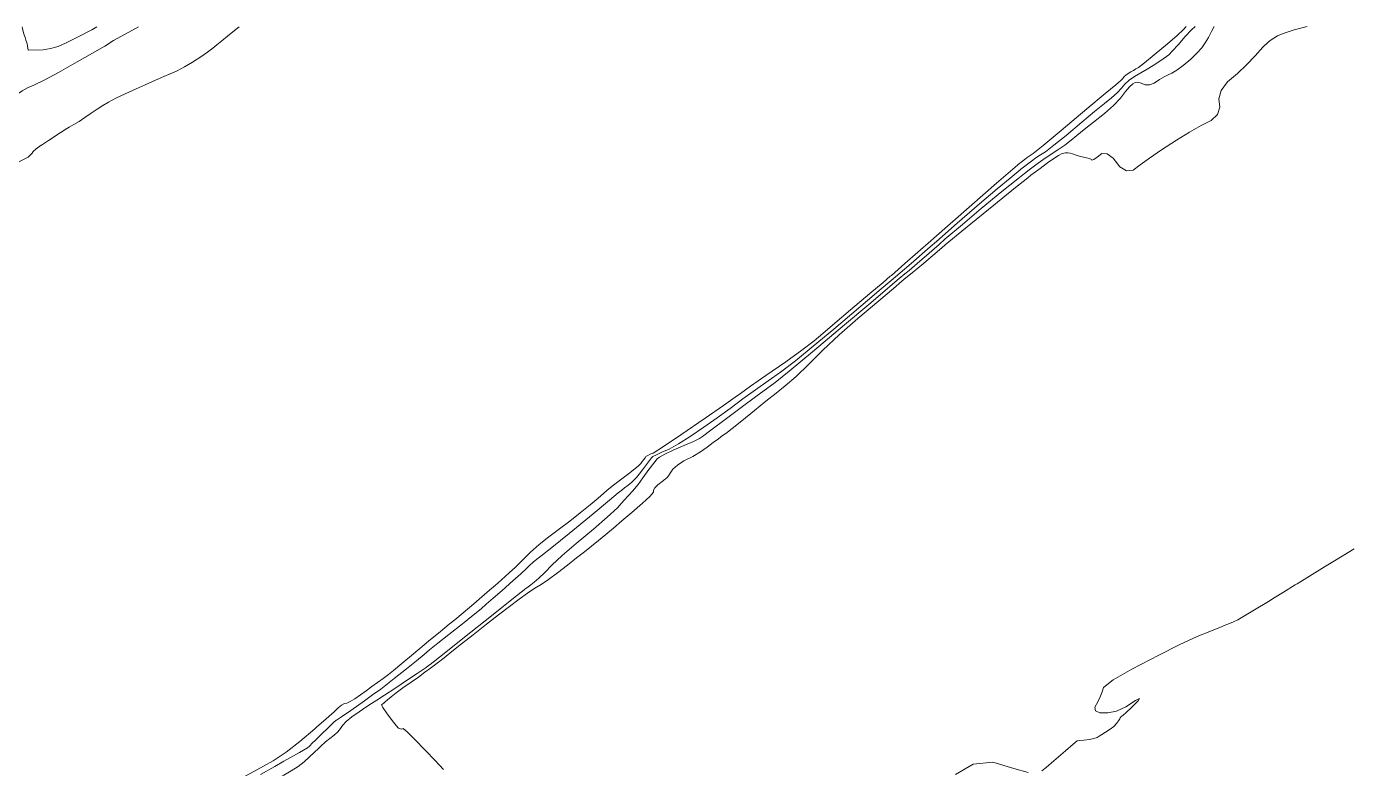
# Model space of a CAD drawing. Header units: inches. Extents: x 1337389 to 1347141, y 407035 to 414577.
# Drawn here: x 1343262 to 1344945, y 413630 to 414576 of the extents above; entities that cross this region are included whole.
import ezdxf

# ---------------------------------------------------------------- set-up
doc = ezdxf.new("R2010")
doc.units = ezdxf.units.IN
doc.header["$MEASUREMENT"] = 0
doc.layers.add('Topo', color=7, linetype='Continuous', lineweight=15, true_color=0x459900)

msp = doc.modelspace()

# ---------------------------------------------------------------- linework, layer by layer
at = {"layer": 'Topo'}
for p, q in [((1344877.9841, 413864.29, 735), (1344880.3242, 413865.743, 735)), ((1344843.6759, 413843.1589, 735), (1344851.1848, 413847.7531, 735))]:
    msp.add_line(p, q, dxfattribs=at)
for points, elevation in [([(1343250.539, 414490.0789), (1343256.367, 414494.1029), (1343263.6679, 414498.041), (1343271.191, 414501.0267), (1343284.1229, 414507.48), (1343302.466, 414517.398), (1343326.2181, 414530.7823), (1343345.833, 414541.985), (1343361.3089, 414551.008), (1343372.647, 414557.8501), (1343387.212, 414566.1118), (1343404.2325, 414575.3747)], 720), ([(1343263.939, 414545.6639), (1343263.169, 414551.3919), (1343262.6188, 414553.9711), (1343261.9021, 414556.2641), (1343261.0188, 414558.2708), (1343259.8651, 414561.6921), (1343258.4409, 414566.5268), (1343256.745, 414572.7751), (1343256.0822, 414575.312)], 725), ([(1343351.294, 414575.3523), (1343344.7481, 414571.767), (1343325.6939, 414561.7069), (1343311.3971, 414554.63), (1343301.857, 414550.535), (1343292.343, 414547.719), (1343282.857, 414546.182), (1343263.939, 414545.6639)], 725), ([(1343280.9651, 414424.8549), (1343289.6771, 414430.5641), (1343297.0571, 414435.4122), (1343302.6629, 414439.11), (1343306.4961, 414441.658), (1343311.0139, 414444.4699), (1343316.2199, 414447.546), (1343322.1122, 414450.885), (1343328.6899, 414454.978), (1343335.9549, 414459.8238), (1343343.9071, 414465.422), (1343351.5709, 414470.5561), (1343358.947, 414475.2251), (1343366.036, 414479.429), (1343375.4527, 414484.3592), (1343387.199, 414490.0158), (1343401.2731, 414496.4), (1343412.9191, 414501.6669), (1343422.1371, 414505.8159), (1343428.927, 414508.8481), (1343436.446, 414512.156), (1343444.6951, 414515.7381), (1343453.6752, 414519.5949), (1343463.1539, 414524.49), (1343473.1309, 414530.423), (1343483.6081, 414537.3941), (1343492.2569, 414543.394), (1343499.0799, 414548.4251), (1343504.075, 414552.4861), (1343510.335, 414557.5961), (1343517.8591, 414563.7539), (1343526.6492, 414570.96), (1343532.6822, 414575.4291)], 715), ([(1344739.0765, 414575.94), (1344735.669, 414572.0071), (1344727.4921, 414564.429), (1344714.9471, 414553.6691), (1344698.0349, 414539.7291), (1344685.7449, 414529.7801), (1344678.075, 414523.821), (1344675.026, 414521.8521), (1344671.849, 414519.909), (1344668.544, 414517.991), (1344665.1119, 414516.0969), (1344662.2529, 414514.0919), (1344659.969, 414511.9772), (1344658.259, 414509.7489), (1344655.8829, 414507.2942), (1344652.841, 414504.6109), (1344649.1331, 414501.699), (1344635.6732, 414490.5243), (1344612.4621, 414471.085), (1344579.4979, 414443.3818), (1344556.664, 414424.359), (1344543.96, 414414.0159), (1344541.385, 414412.3529), (1344538.9199, 414410.6869), (1344536.5661, 414409.017), (1344534.3219, 414407.3441), (1344530.5129, 414404.3271), (1344525.1389, 414399.9651), (1344524.1809, 414399.1771)], 715), ([(1344750.2546, 414575.9448), (1344745.8859, 414571.8299), (1344737.7979, 414563.2448), (1344728.6961, 414552.74), (1344721.7111, 414544.9801), (1344716.843, 414539.966), (1344714.0899, 414537.6969), (1344709.828, 414534.6171), (1344704.055, 414530.727), (1344696.7731, 414526.0252), (1344689.1851, 414521.383), (1344681.2911, 414516.8009), (1344673.0921, 414512.2789), (1344666.2652, 414507.491), (1344660.809, 414502.437), (1344656.7249, 414497.117), (1344651.05, 414491.2528), (1344643.784, 414484.8439), (1344634.9279, 414477.89), (1344622.325, 414467.623), (1344605.9742, 414454.0461), (1344585.877, 414437.156), (1344570.4289, 414424.5721), (1344559.6302, 414416.2941), (1344553.4799, 414412.322), (1344547.593, 414408.342), (1344541.9699, 414404.3529), (1344536.6111, 414400.357), (1344528.4711, 414393.9089)], 720), ([(1344532.827, 414388.5591), (1344538.8991, 414393.37), (1344547.3752, 414399.6898), (1344556.2659, 414405.9969), (1344565.5749, 414412.291), (1344575.3001, 414418.572), (1344584.194, 414424.7841), (1344592.2559, 414430.929), (1344599.4869, 414437.0061), (1344608.9758, 414444.723), (1344620.7232, 414454.08), (1344634.7279, 414465.0768), (1344646.2169, 414475.212), (1344655.191, 414484.485), (1344661.6489, 414492.8969), (1344666.9069, 414499.0309), (1344670.967, 414502.8871), (1344673.8261, 414504.464), (1344677.376, 414504.784), (1344681.6159, 414503.848), (1344686.545, 414501.6549), (1344692.0771, 414501.6549), (1344698.2131, 414503.847), (1344704.951, 414508.233), (1344710.942, 414511.7711), (1344716.187, 414514.4621), (1344720.685, 414516.3061), (1344726.9371, 414520.2322), (1344734.9429, 414526.2381), (1344744.7029, 414534.3269), (1344752.6451, 414541.8092), (1344758.7689, 414548.686), (1344763.0741, 414554.957), (1344767.284, 414561.9199), (1344771.3971, 414569.575), (1344774.4666, 414575.955)], 725), ([(1344843.455, 414555.8051), (1344846.0538, 414558.1559), (1344855.1449, 414564.1629), (1344862.3879, 414567.0153)], 730), ([(1344862.3879, 414567.0153), (1344863.8231, 414567.58), (1344876.4482, 414571.5181), (1344893.0199, 414575.9779), (1344893.1326, 414576.0053)], 730), ([(1344537.183, 414383.2099), (1344541.1881, 414386.382), (1344552.779, 414395.026), (1344562.4799, 414402.064), (1344570.2929, 414407.495), (1344576.2161, 414411.32), (1344581.142, 414413.8599), (1344585.0728, 414415.1149), (1344588.0077, 414415.084), (1344591.0589, 414414.6221), (1344594.2248, 414413.7289), (1344597.507, 414412.4041), (1344601.5701, 414411.126), (1344606.4151, 414409.8952), (1344612.042, 414408.7101), (1344615.9712, 414407.59), (1344618.2049, 414406.5359), (1344618.7409, 414405.5469), (1344621.1441, 414406.5031), (1344625.4121, 414409.4041), (1344631.5452, 414414.2499), (1344638.4487, 414413.7801), (1344646.1231, 414407.995), (1344654.569, 414396.894), (1344663.0631, 414391.7869), (1344671.6061, 414392.6729), (1344680.1979, 414399.553), (1344692.2153, 414408.2531), (1344707.658, 414418.7729), (1344726.5259, 414431.114), (1344743.3411, 414441.4529), (1344758.1041, 414449.792), (1344770.8129, 414456.1309), (1344778.784, 414463.8839), (1344782.017, 414473.0511), (1344780.511, 414483.632), (1344783.6979, 414494.3499), (1344791.5752, 414505.2021), (1344804.1449, 414516.19), (1344815.8311, 414527.246), (1344826.6319, 414538.3679), (1344836.5499, 414549.5579), (1344843.455, 414555.8051)], 730), ([(1343233.8629, 414394.073), (1343236.242, 414395.4121), (1343248.9139, 414401.6521), (1343258.04, 414406.3179), (1343263.619, 414409.4099), (1343265.653, 414410.9291), (1343267.4181, 414412.6209), (1343268.914, 414414.4869), (1343270.1418, 414416.5281), (1343274.012, 414419.8871), (1343280.524, 414424.5659), (1343280.9651, 414424.8549)], 715), ([(1344524.1809, 414399.1771), (1344518.2, 414394.2601), (1344497.314, 414376.165), (1344462.483, 414345.68), (1344417.524, 414306.1611)], 715), ([(1344528.4711, 414393.9089), (1344527.5131, 414393.1501), (1344514.677, 414382.733), (1344498.102, 414369.1061), (1344475.5761, 414349.935), (1344447.0999, 414325.2179), (1344420.8151, 414302.114)], 720), ([(1344424.107, 414298.0671), (1344431.7161, 414304.7562), (1344453.8382, 414323.704), (1344478.004, 414343.9531), (1344504.2141, 414365.5011), (1344524.5128, 414381.9729), (1344532.827, 414388.5591)], 725), ([(1344427.6291, 414293.736), (1344432.1001, 414297.474), (1344457.907, 414318.799), (1344493.7521, 414348.269), (1344521.5119, 414370.7969), (1344537.183, 414383.2099)], 730), ([(1344417.524, 414306.1611), (1344413.7059, 414302.8049), (1344380.6998, 414273.8269), (1344363.463, 414258.746), (1344361.9981, 414257.561), (1344352.8372, 414249.83), (1344335.9811, 414235.552), (1344311.4291, 414214.7271), (1344291.4391, 414197.782), (1344276.0089, 414184.717), (1344265.1389, 414175.5298), (1344249.4079, 414163.5309), (1344228.8151, 414148.7169), (1344203.3601, 414131.0901), (1344184.136, 414117.6529), (1344171.144, 414108.4048), (1344164.383, 414103.3471), (1344149.4761, 414092.8411), (1344126.4221, 414076.8869), (1344095.222, 414055.485), (1344073.1141, 414040.6591), (1344060.097, 414032.4079), (1344056.1721, 414030.732), (1344053.3089, 414029.4079), (1344051.5069, 414028.4361), (1344050.7661, 414027.8161), (1344049.585, 414026.4402), (1344047.965, 414024.3081), (1344045.9038, 414021.42), (1344044.1369, 414019.0709), (1344042.6629, 414017.2621), (1344041.4821, 414015.993), (1344036.7779, 414012.21), (1344028.551, 414005.913), (1344016.8, 413997.101), (1344007.5871, 413989.978), (1344000.9119, 413984.5438), (1343996.776, 413980.7989), (1343989.7559, 413974.801), (1343979.8542, 413966.549), (1343967.0689, 413956.0439), (1343954.0081, 413945.7351), (1343940.6731, 413935.6229), (1343927.062, 413925.7068), (1343914.5712, 413915.6681), (1343903.201, 413905.508), (1343892.9502, 413895.225), (1343884.2251, 413886.702), (1343877.025, 413879.937), (1343871.352, 413874.9321), (1343861.9, 413866.6679), (1343848.672, 413855.1459), (1343831.666, 413840.3649), (1343817.9069, 413828.614), (1343807.3971, 413819.8939), (1343800.1339, 413814.205), (1343788.9359, 413805.08), (1343773.8041, 413792.5219), (1343754.7369, 413776.529), (1343739.8662, 413764.145), (1343729.192, 413755.369), (1343722.7141, 413750.2011), (1343715.9731, 413745.0339), (1343708.968, 413739.869), (1343701.7002, 413734.705), (1343694.4219, 413729.54), (1343687.135, 413724.3749), (1343679.8391, 413719.2081), (1343674.0109, 413715.6199), (1343669.6489, 413713.6109), (1343666.7541, 413713.1801), (1343663.083, 413711.1899), (1343658.634, 413707.642), (1343653.4081, 413702.536), (1343643.512, 413693.687), (1343631.2902, 413683.1221)], 715), ([(1344420.8151, 414302.114), (1344412.672, 414294.956), (1344388.5541, 414273.839), (1344374.744, 414261.8651), (1344371.244, 414259.036), (1344363.15, 414252.2651), (1344350.465, 414241.5511), (1344333.186, 414226.896), (1344313.0141, 414209.8121), (1344289.9468, 414190.299), (1344263.986, 414168.3581), (1344241.388, 414150.0672), (1344222.1519, 414135.4247), (1344206.2788, 414124.4341), (1344190.3149, 414113.0789), (1344174.2589, 414101.3611), (1344158.1111, 414089.2788), (1344141.5309, 414077.2362), (1344124.5189, 414065.231), (1344107.0741, 414053.265), (1344092.32, 414043.9542), (1344080.2549, 414037.2962), (1344070.881, 414033.293), (1344064.042, 414030.131), (1344059.7381, 414027.8099), (1344057.9679, 414026.329), (1344055.1481, 414023.0419), (1344051.2771, 414017.95), (1344046.3559, 414011.0509), (1344042.135, 414005.4419), (1344038.615, 414001.1208), (1344035.7939, 413998.0898), (1344032.3479, 413994.895), (1344028.2762, 413991.537), (1344023.5798, 413988.0151), (1344019.898, 413985.168), (1344017.2302, 413982.9969), (1344015.576, 413981.5001), (1344004.295, 413972.1379), (1343983.3862, 413954.9109), (1343952.8488, 413929.8201), (1343930.7359, 413911.8141), (1343917.048, 413900.8932), (1343911.7839, 413897.0589), (1343906.954, 413893.176), (1343902.5558, 413889.2468), (1343898.592, 413885.2711), (1343891.432, 413878.6339), (1343881.076, 413869.3379), (1343867.5241, 413857.382), (1343856.297, 413847.5061), (1343847.3962, 413839.7101), (1343840.8189, 413833.9939), (1343830.6519, 413825.6529), (1343816.895, 413814.6879), (1343799.548, 413801.098), (1343785.6411, 413790.073), (1343775.1749, 413781.6149), (1343768.1499, 413775.723), (1343758.3092, 413767.6799), (1343745.6531, 413757.487), (1343730.1811, 413745.1429), (1343719.2901, 413736.5049), (1343712.9799, 413731.5711), (1343711.25, 413730.343), (1343704.289, 413725.411), (1343692.0939, 413716.775), (1343674.6681, 413704.4352), (1343662.9011, 413696.1859), (1343656.7941, 413692.0291), (1343656.3469, 413691.962), (1343652.927, 413688.8669), (1343646.5331, 413682.743), (1343637.1661, 413673.5912), (1343636.2749, 413672.7201)], 720), ([(1343640.9978, 413662.8661), (1343642.707, 413664.3829), (1343647.9319, 413668.5969), (1343653.579, 413672.761), (1343658.175, 413676.943), (1343661.718, 413681.1419), (1343664.2099, 413685.359), (1343668.9758, 413690.352), (1343676.0151, 413696.122), (1343685.3271, 413702.6669), (1343693.7669, 413708.4031), (1343701.3351, 413713.329), (1343708.0289, 413717.444), (1343717.9, 413723.7889), (1343730.947, 413732.3649), (1343747.17, 413743.17), (1343759.2201, 413751.2521), (1343767.0989, 413756.61), (1343770.804, 413759.2439), (1343773.4779, 413761.148), (1343775.1189, 413762.321), (1343775.7289, 413762.7639), (1343776.4129, 413763.2791), (1343777.171, 413763.866), (1343778.0029, 413764.524), (1343791.4251, 413775.205), (1343817.437, 413795.91), (1343856.0379, 413826.6369), (1343882.113, 413847.3781), (1343895.66, 413858.131), (1343896.6809, 413858.8961), (1343897.5832, 413859.5381), (1343898.3669, 413860.055), (1343899.0321, 413860.4469), (1343900.9331, 413861.8589), (1343904.0699, 413864.29), (1343908.4428, 413867.7411), (1343914.347, 413873.0889), (1343921.7841, 413880.335), (1343930.7531, 413889.478), (1343944.1219, 413901.68), (1343961.8932, 413916.9399), (1343984.0641, 413935.2591), (1344001.5622, 413950.4979), (1344014.3869, 413962.6579), (1344022.54, 413971.7379), (1344028.9011, 413978.786), (1344033.47, 413983.803), (1344036.248, 413986.788), (1344040.694, 413992.4149), (1344046.8081, 414000.6829), (1344054.59, 414011.5921), (1344060.7109, 414019.6451), (1344065.1699, 414024.8418), (1344067.968, 414027.1841), (1344074.775, 414030.855), (1344085.59, 414035.855), (1344100.414, 414042.1851), (1344111.5259, 414047.2482), (1344118.926, 414051.045), (1344122.6151, 414053.5761), (1344133.5872, 414061.631), (1344151.84, 414075.212), (1344177.374, 414094.317), (1344196.494, 414108.5061), (1344209.1992, 414117.7781), (1344215.4891, 414122.134), (1344233.367, 414136.6029), (1344262.8328, 414161.1859), (1344303.8862, 414195.8819), (1344334.589, 414221.841), (1344354.9441, 414239.064), (1344364.949, 414247.5502), (1344373.4641, 414254.6989), (1344380.489, 414260.5108), (1344386.0249, 414264.9847), (1344396.4081, 414273.8501), (1344411.6391, 414287.1069), (1344424.107, 414298.0671)], 725), ([(1344188.927, 414086.605), (1344203.5351, 414098.407), (1344216.664, 414108.8611), (1344228.315, 414117.968), (1344242.0999, 414130.0798), (1344258.02, 414145.1969), (1344276.075, 414163.3169), (1344296.982, 414182.8951), (1344320.7419, 414203.931), (1344347.3559, 414226.4229), (1344366.0091, 414242.19), (1344376.701, 414251.233), (1344379.4329, 414253.55), (1344383.7781, 414257.134), (1344389.7349, 414261.9859), (1344397.3061, 414268.1041), (1344404.2618, 414273.8623), (1344410.6051, 414279.258), (1344416.333, 414284.2941), (1344427.6291, 414293.736)], 730), ([(1343792.799, 413629.0012), (1343782.1461, 413640.4469), (1343769.8729, 413653.3119), (1343755.9821, 413667.5939), (1343746.4682, 413676.9278), (1343741.334, 413681.3129), (1343740.578, 413680.748), (1343739.562, 413680.5769), (1343738.286, 413680.798), (1343736.7491, 413681.411), (1343735.688, 413681.822), (1343735.1019, 413682.0309), (1343734.9911, 413682.0379), (1343732.4621, 413685.267), (1343727.5159, 413691.7191), (1343720.1521, 413701.3951), (1343715.6171, 413708.0833), (1343713.9111, 413711.7851), (1343715.0341, 413712.5009), (1343715.8679, 413713.062), (1343716.414, 413713.4701), (1343716.6719, 413713.7231), (1343718.3991, 413715.1889), (1343721.594, 413717.8689), (1343726.2589, 413721.763), (1343732.8059, 413726.8021), (1343741.2349, 413732.986), (1343751.545, 413740.316), (1343760.8499, 413746.9689), (1343769.1478, 413752.947), (1343776.4401, 413758.25), (1343784.6211, 413764.4101), (1343793.6909, 413771.428), (1343803.651, 413779.3041), (1343815.9628, 413789.07), (1343830.6261, 413800.7241), (1343847.6401, 413814.2681), (1343863.0541, 413826.352), (1343876.8681, 413836.975), (1343889.0821, 413846.1369), (1343899.8779, 413853.8112), (1343909.2559, 413859.996), (1343917.2161, 413864.6929), (1343926.8061, 413871.2039), (1343938.026, 413879.5299), (1343950.8758, 413889.6701), (1343962.3669, 413898.717), (1343972.501, 413906.67), (1343981.2769, 413913.5299), (1343990.333, 413920.8301), (1343999.6699, 413928.5701), (1344009.2859, 413936.7509), (1344020.2719, 413946.1301), (1344032.628, 413956.7069), (1344046.355, 413968.483), (1344055.559, 413977.128), (1344060.241, 413982.6441), (1344060.4008, 413985.029), (1344062.304, 413988.0329), (1344065.9499, 413991.6561), (1344071.3402, 413995.898), (1344075.1381, 413998.898), (1344077.3439, 414000.654), (1344077.9579, 414001.1681), (1344079.4299, 414003.184), (1344081.7599, 414006.701), (1344084.948, 414011.7211), (1344090.7671, 414016.952), (1344099.2169, 414022.3941), (1344110.2988, 414028.0481), (1344120.217, 414033.8128), (1344128.9711, 414039.6899), (1344136.5629, 414045.6781), (1344143.0239, 414050.63), (1344148.355, 414054.5471), (1344152.555, 414057.4282), (1344160.717, 414063.7321), (1344172.8409, 414073.4581), (1344188.927, 414086.605)], 730), ([(1344927.9429, 413895.1929), (1344952.7628, 413910.365)], 735), ([(1344880.3242, 413865.743), (1344915.21, 413887.4101), (1344927.9429, 413895.1929)], 735), ([(1344851.1848, 413847.7531), (1344862.8391, 413854.883), (1344877.9841, 413864.29)], 735), ([(1344787.3448, 413812.4819), (1344792.1941, 413814.456), (1344799.1801, 413817.3921), (1344804.8241, 413819.8739), (1344826.0439, 413832.3711), (1344843.6759, 413843.1589)], 735), ([(1344555.2761, 413627.3079), (1344560.4748, 413631.622), (1344570.411, 413640.1691), (1344585.0829, 413652.9489), (1344595.0071, 413661.4839), (1344600.183, 413665.7739), (1344600.611, 413665.818), (1344603.3558, 413666.0991), (1344608.4168, 413666.6159), (1344615.794, 413667.3699), (1344621.502, 413668.4331), (1344625.5411, 413669.805), (1344627.9101, 413671.4879), (1344631.4649, 413673.8029), (1344636.2077, 413676.751), (1344642.1361, 413680.3309), (1344646.8579, 413683.9169), (1344650.3731, 413687.5082), (1344652.68, 413691.105), (1344654.2379, 413693.628), (1344655.045, 413695.0791), (1344655.103, 413695.4579), (1344655.7171, 413696.1052), (1344656.8871, 413697.02), (1344658.6152, 413698.204), (1344662.7021, 413701.8761), (1344669.1469, 413708.0352), (1344677.9519, 413716.6811), (1344679.6858, 413719.7149), (1344674.3481, 413717.137), (1344661.94, 413708.9471), (1344650.2651, 413703.61), (1344639.3239, 413701.1251), (1344629.1169, 413701.494), (1344623.564, 413703.9971), (1344622.666, 413708.6363), (1344626.4231, 413715.4091), (1344629.4772, 413721.8459), (1344631.827, 413727.9459), (1344633.4731, 413733.7099), (1344646.0749, 413743.439), (1344669.633, 413757.134), (1344704.1479, 413774.7931), (1344730.031, 413787.78), (1344747.2839, 413796.0941), (1344755.906, 413799.735), (1344764.877, 413803.4442), (1344774.1981, 413807.2209), (1344783.867, 413811.065), (1344787.3448, 413812.4819)], 735), ([(1343631.2902, 413683.1221), (1343628.946, 413681.0961), (1343609.7101, 413664.761), (1343592.4011, 413651.363), (1343577.019, 413640.901), (1343575.7309, 413640.1802)], 715), ([(1343636.2749, 413672.7201), (1343630.11, 413666.6899), (1343625.3637, 413662.039), (1343622.93, 413659.6411), (1343621.191, 413657.9361), (1343620.147, 413656.9241), (1343619.7991, 413656.6069), (1343609.6419, 413650.8321), (1343589.6761, 413639.5992), (1343578.1207, 413633.123)], 720), ([(1343583.0258, 413618.6411), (1343589.321, 413621.882), (1343598.902, 413627.2522), (1343607.585, 413632.9279), (1343615.3701, 413638.911), (1343622.2579, 413645.1992), (1343628.309, 413650.8299), (1343633.5249, 413655.803), (1343637.9039, 413660.118), (1343640.9978, 413662.8661)], 725), ([(1343575.7309, 413640.1802), (1343563.5643, 413633.3759), (1343546.454, 413624.103), (1343525.6881, 413613.081), (1343501.2659, 413600.311), (1343479.5899, 413588.939), (1343460.6621, 413578.9659), (1343444.4801, 413570.3909), (1343423.369, 413559.5681), (1343397.331, 413546.4959), (1343366.3638, 413531.1762), (1343339.8121, 413518.22), (1343317.6771, 413507.6279), (1343299.957, 413499.4011), (1343286.2201, 413493.0201), (1343276.4659, 413488.485), (1343270.6948, 413485.797), (1343263.1448, 413482.279), (1343253.8161, 413477.9329)], 715), ([(1344445.1079, 413622.5871), (1344467.8013, 413635.815), (1344492.5179, 413638.406), (1344519.256, 413630.3612), (1344537.8349, 413625.4251)], 735), ([(1343578.1207, 413633.123), (1343559.9, 413622.9101)], 720)]:
    msp.add_lwpolyline(points, dxfattribs=dict(at, elevation=elevation))

doc.saveas('drawing.dxf')
